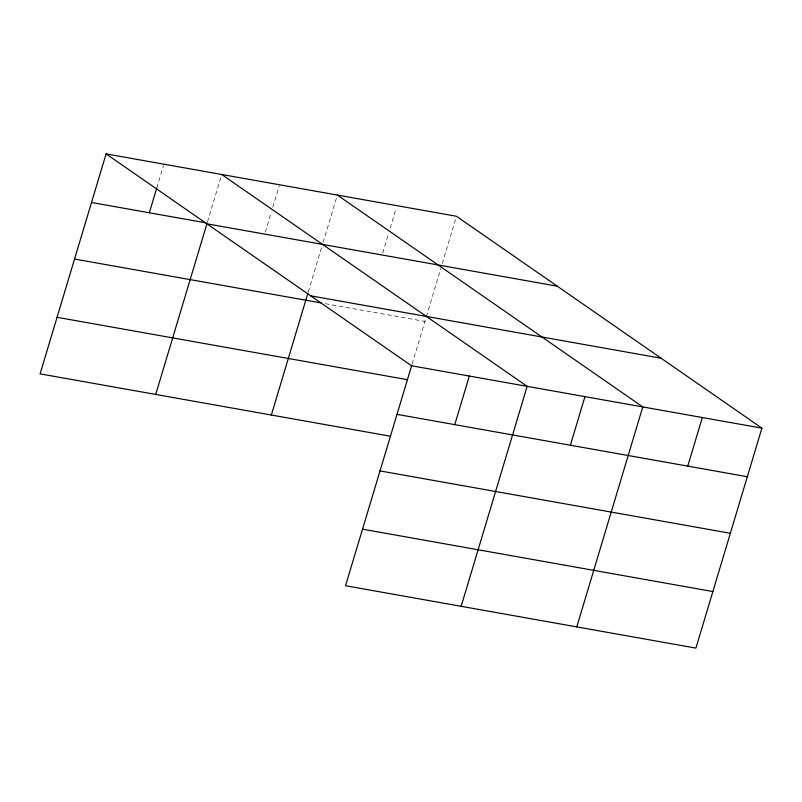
<?xml version="1.0" encoding="UTF-8"?>
<svg xmlns="http://www.w3.org/2000/svg" width="802" height="802" viewBox="0 0 802 802"><rect width="100%" height="100%" fill="white"/><g stroke="black" fill="none" stroke-linecap="round" stroke-linejoin="round"><path stroke-width="0.6" stroke-dasharray="4.01 3.01" d="M156.791 187.889L163.548 165.372M207.497 221.883L221.001 176.851M265.302 232.169L271.347 212.029M272.77 207.287L279.176 185.954M308.269 291.958L321.702 247.186M323.116 242.465L336.98 196.249M382.684 253.071L388.729 232.921M390.143 228.189L396.188 208.039M412.078 364.228L425.982 317.883M426.333 316.7L440.829 268.399M442.243 263.678L455.757 218.645M325.241 303.667L424.92 321.422"/><path stroke-width="1.2" d="M411.717 365.421L345.532 585.731L695.905 648.106L761.9 428.138L456.468 216.269L106.095 153.894L40.1 373.862L390.474 436.238M149.332 212.771L156.791 187.889M155.718 394.444L207.137 223.066M271.347 415.035L307.918 293.141M454.764 424.639L469.34 376.048M461.16 606.312L527.155 386.343L221.713 174.475M570.382 445.22L584.959 396.639M576.778 626.903L642.773 406.925L337.341 195.066M687.755 466.122L702.341 417.531M91.518 202.485L205.913 222.846M206.886 223.808L557.26 286.184M310.735 295.838L661.109 358.223M74.546 259.036L321.592 303.026M761.9 428.138L411.526 365.762L106.095 153.894M57.072 317.301L407.436 379.687M396.95 414.343L747.324 476.729M379.988 470.904L730.351 533.28M362.504 529.17L712.878 591.555"/></g></svg>
